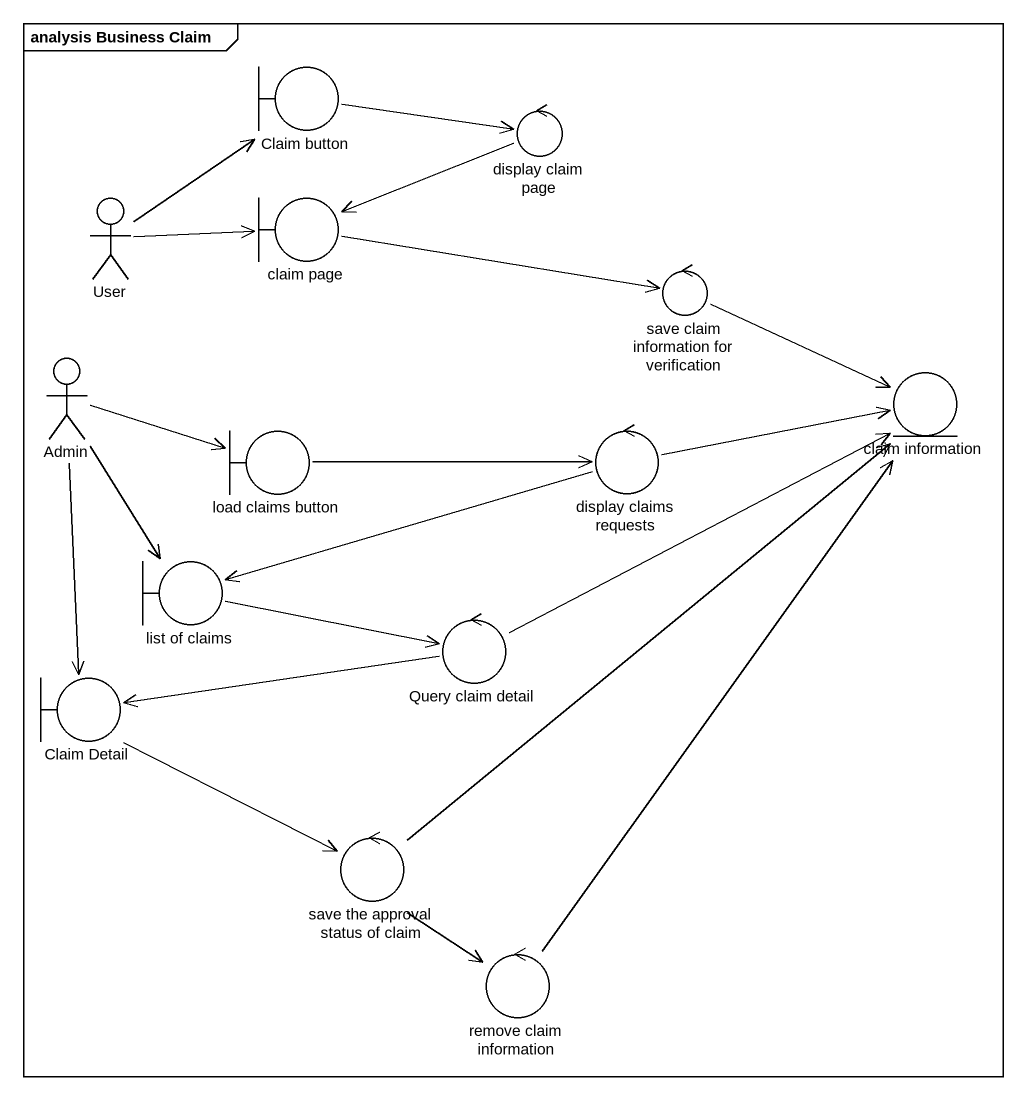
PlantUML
@startuml
mainframe analysis Business Claim
boundary "Claim button" as Claim_button
control "display claim page" as display_claim_page
actor User
boundary "claim page" as claim_page
control "save claim information for verification" as save_claim_information_for
actor Admin
entity "claim information" as claim_information
boundary "load claims button" as load_claims_button
control "display claims requests" as display_claims_requests
boundary "list of claims" as list_of_claims
control "Query claim detail" as Query_claim_detail
boundary "Claim Detail" as Claim_Detail
control "save the approval status of claim" as save_the_approval_status_of
control "remove claim information" as remove_claim_information
Claim_button -right-> display_claim_page
display_claim_page -left-> claim_page
User -up-> Claim_button
User -right-> claim_page
claim_page -right-> save_claim_information_for
save_claim_information_for -right-> claim_information
Admin -right-> load_claims_button
Admin --> list_of_claims
Admin --> Claim_Detail
load_claims_button -right-> display_claims_requests
display_claims_requests -right-> claim_information
display_claims_requests -left-> list_of_claims
list_of_claims -right-> Query_claim_detail
Query_claim_detail -right-> claim_information
Query_claim_detail -left-> Claim_Detail
Claim_Detail --> save_the_approval_status_of
save_the_approval_status_of -up-> claim_information
save_the_approval_status_of --> remove_claim_information
remove_claim_information -up-> claim_information
@enduml
